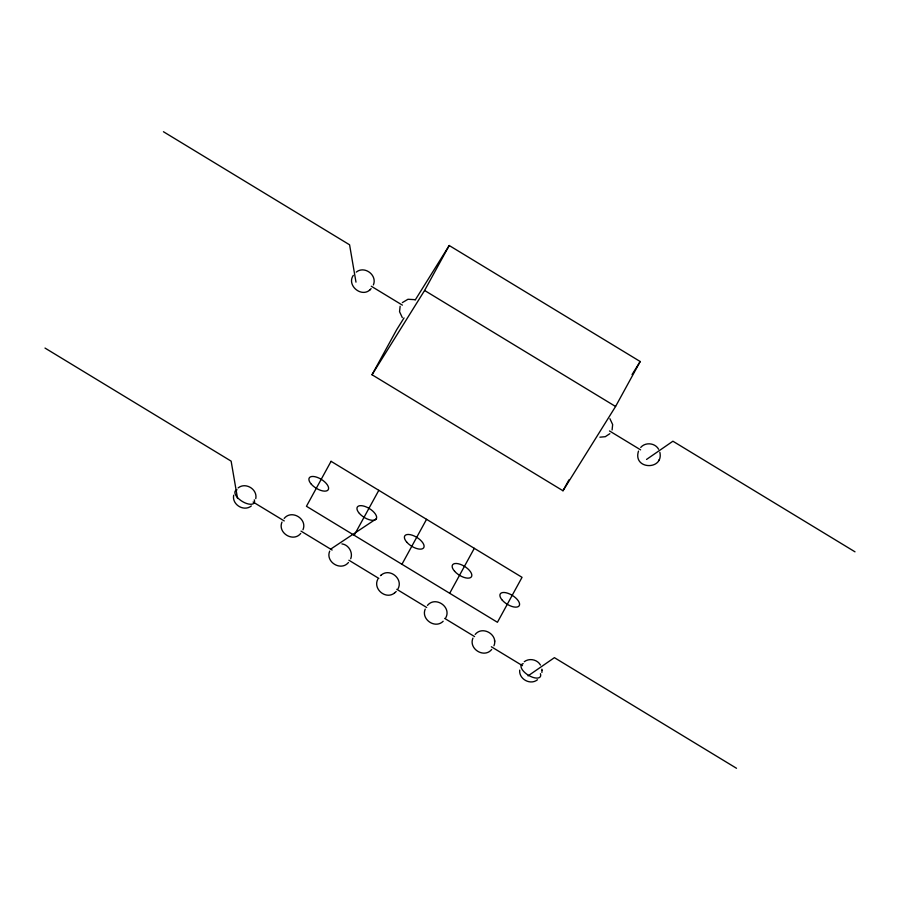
<?xml version="1.0" encoding="UTF-8"?>
<svg xmlns="http://www.w3.org/2000/svg" width="900" height="900" viewBox="0 0 900 900"><rect width="100%" height="100%" fill="white"/><g stroke="black" fill="none" stroke-linecap="round" stroke-linejoin="round"><path stroke-width="1.35" d="M475.178 634.433C482.636 625.23 498.611 634.905 493.942 645.784M519.694 670.117C518.76 679.129 530.415 685.519 537.48 679.748M542.014 670.264L541.89 672.469M233.685 495.214C231.739 504.574 243.889 512.021 251.325 505.946M255.769 498.656C257.726 489.274 245.554 481.86 238.118 487.924M281.981 522.079C277.335 532.879 293.231 542.689 300.735 533.452M373.365 284.963C377.572 275.175 364.5 265.354 356.265 272.115M302.963 529.774C307.654 519.019 291.69 509.164 284.197 518.423M400.129 306.27L399.555 311.704L402.3 317.588M329.715 551.104C325.103 561.892 340.942 571.669 348.457 562.489M350.707 558.776C353.228 552.577 348.694 544.691 341.91 543.892M425.216 609.086C420.806 619.324 435.206 629.28 443.171 621.259M472.95 638.089C468.304 648.889 484.211 658.699 491.704 649.462M612.09 429.975L612.653 424.564L609.908 418.691M638.505 451.114C632.452 469.8 663.964 470.61 659.857 452.295M377.887 579.094C372.51 588.859 385.886 600.154 394.582 592.942M398.025 588.803C403.447 578.97 389.993 567.776 381.33 574.942M445.759 617.805C451.755 606.915 435.341 595.766 427.455 605.408M415.147 300.116L449.213 245.509L640.192 361.519L615.577 406.485L562.984 490.759L372.015 374.749L396.63 329.794L404.032 317.925M372.015 374.749L424.598 290.475L449.213 245.509M354.195 535.275L378.81 490.32M401.94 564.278L426.555 519.322M449.685 593.28L474.3 548.325M562.984 490.759L568.98 479.824M353.329 275.332C346.016 285.615 362.666 299.036 371.137 288.641M658.553 460.744L659.014 459.889M632.048 374.58L640.192 361.519M402.345 302.614L407.959 299.272L414.439 299.632M640.732 447.424C645.413 441.9 655.155 442.89 658.62 449.257M396.202 591.491L394.56 592.954M609.84 433.688L605.295 436.691L599.884 437.186M369.473 290.149L370.327 289.451M380.486 575.629L381.353 574.931M646.538 459.439L672.908 441.214L855 551.824M528.041 675.889L554.411 657.664L736.504 768.274M330.66 549.135L376.358 518.783M524.25 661.736C529.29 657.821 537.368 659.486 540.461 665.055M163.44 131.726L349.582 244.8L355.984 282.139M424.598 290.475L615.577 406.485M371.261 286.234L402.39 305.134M609.491 430.942L640.62 449.854M45 348.064L231.131 461.137L237.544 498.476M253.114 502.031L284.243 520.942M301.005 531.124L332.123 550.035M348.885 560.216L378.821 578.396M396.776 589.298L426.701 607.477M444.656 618.39L474.581 636.57M491.344 646.751L522.472 665.663M541.913 669.173L542.014 670.286M494.505 640.406L494.606 641.486M254.284 499.871A11.171 5.119 32 0 1 242.606 501.637A11.171 5.119 32 0 1 237.06 489.791M540.416 673.684A11.171 5.119 32 0 1 528.727 675.45A11.171 5.119 32 0 1 523.192 663.604M331.065 461.317L306.45 506.272L497.43 622.283L522.045 577.327L331.065 461.317M359.415 513.461A11.171 5.119 32 0 0 376.155 519.086A11.171 5.119 32 0 0 364.849 506.407A11.171 5.119 32 0 0 359.415 513.461M311.366 484.267A11.171 5.119 32 0 0 328.106 489.904A11.171 5.119 32 0 0 316.8 477.214A11.171 5.119 32 0 0 311.366 484.267M406.856 542.273A11.171 5.119 32 0 0 423.596 547.909A11.171 5.119 32 0 0 412.29 535.219A11.171 5.119 32 0 0 406.856 542.273M502.346 600.278A11.171 5.119 32 0 0 519.086 605.914A11.171 5.119 32 0 0 507.78 593.235A11.171 5.119 32 0 0 502.346 600.278M454.601 571.275A11.171 5.119 32 0 0 471.341 576.911A11.171 5.119 32 0 0 460.035 564.233A11.171 5.119 32 0 0 454.601 571.275"/></g></svg>
